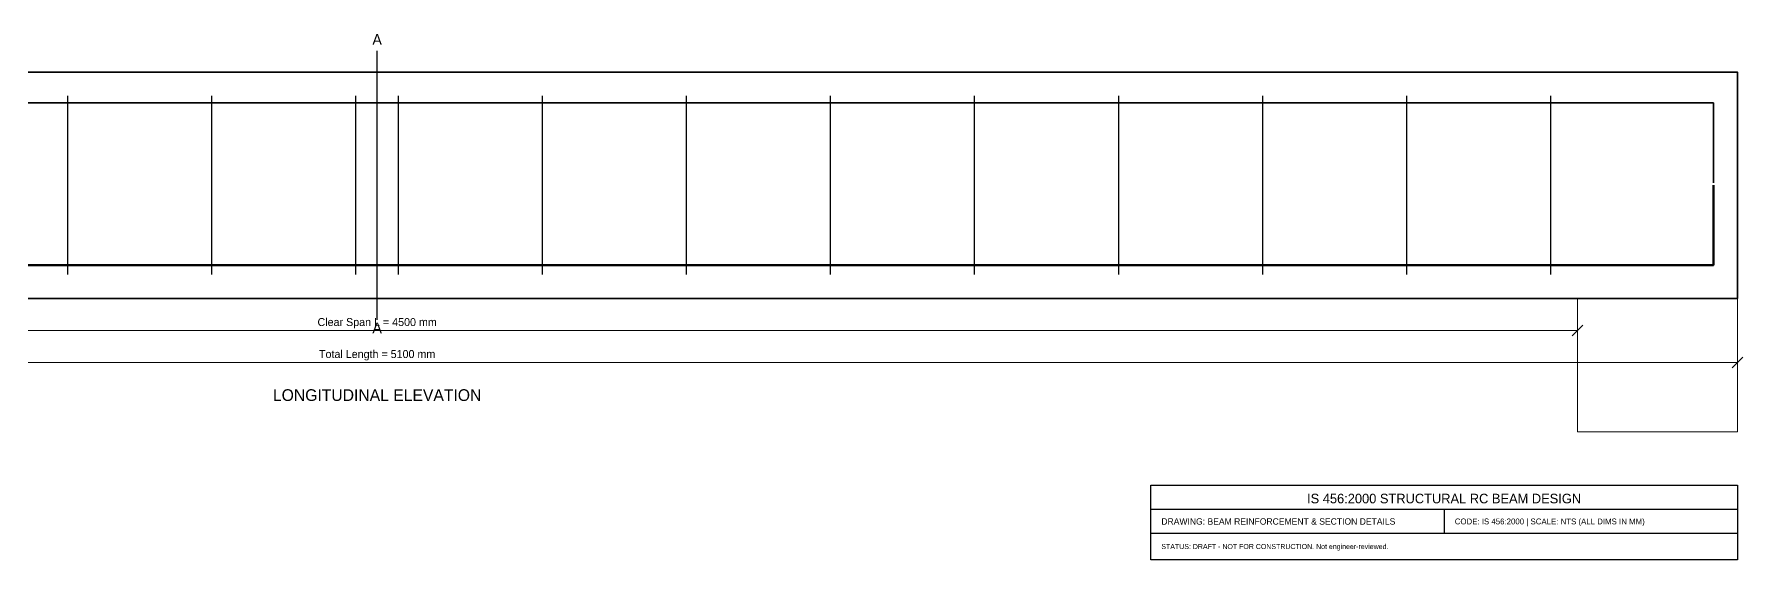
# Model space of a CAD drawing. Header units: millimetres. Extents: x -451 to 5840, y -645 to 496.
# Drawn here: x 2637 to 5840, y -490 to 496 of the extents above; entities that cross this region are included whole.
import ezdxf
from ezdxf.enums import TextEntityAlignment as Align

# ---------------------------------------------------------------- set-up
doc = ezdxf.new("R2010")
doc.units = ezdxf.units.MM
for name, color, linetype, lineweight in [('ANNOTATIONS', 6, 'Continuous', 25), ('DIMENSIONS', 2, 'Continuous', 18), ('HATCH', 8, 'Continuous', 13), ('OUTLINE', 7, 'Continuous', 35), ('REBAR_MAIN', 1, 'Continuous', 50), ('REBAR_TOP', 3, 'Continuous', 35), ('STIRRUPS', 4, 'Continuous', 25), ('TITLE_BLOCK', 5, 'Continuous', 25)]:
    doc.layers.add(name, color=color, linetype=linetype, lineweight=lineweight)

msp = doc.modelspace()

# ---------------------------------------------------------------- linework, layer by layer
at = {"layer": 'ANNOTATIONS'}
msp.add_line((3280, -40), (3280, 465), dxfattribs=at)
at = {"layer": 'DIMENSIONS'}
for p, q in [((5530, 0), (5530, -70)), ((5830, 0), (5830, -130)), ((1030, -60), (5530, -60)), ((5520, -70), (5540, -50)), ((730, -120), (5830, -120)), ((5820, -130), (5840, -110))]:
    msp.add_line(p, q, dxfattribs=at)
at = {"layer": 'HATCH'}
msp.add_lwpolyline([(5530, -250), (5830, -250), (5830, 0), (5530, 0), (5530, -250)], close=True, dxfattribs=at)
at = {"layer": 'OUTLINE'}
msp.add_lwpolyline([(730, 0), (5830, 0), (5830, 425), (730, 425), (730, 0)], close=True, dxfattribs=at)
at = {"layer": 'REBAR_MAIN'}
msp.add_lwpolyline([(775, 213), (775, 63), (5785, 63), (5785, 213)], dxfattribs=at)
at = {"layer": 'REBAR_TOP'}
msp.add_lwpolyline([(775, 217), (775, 367), (5785, 367), (5785, 217)], dxfattribs=at)
at = {"layer": 'STIRRUPS'}
for p, q in [((2700, 45), (2700, 380)), ((2970, 45), (2970, 380)), ((3240, 45), (3240, 380)), ((3320, 45), (3320, 380)), ((3590, 45), (3590, 380)), ((3860, 45), (3860, 380)), ((4130, 45), (4130, 380)), ((4400, 45), (4400, 380)), ((4670, 45), (4670, 380)), ((4940, 45), (4940, 380)), ((5210, 45), (5210, 380)), ((5480, 45), (5480, 380))]:
    msp.add_line(p, q, dxfattribs=at)
at = {"layer": 'TITLE_BLOCK'}
for p, q in [((4730, -395), (5830, -395)), ((5280, -395), (5280, -440)), ((4730, -440), (5830, -440))]:
    msp.add_line(p, q, dxfattribs=at)
msp.add_lwpolyline([(4730, -350), (5830, -350), (5830, -490), (4730, -490), (4730, -350)], close=True, dxfattribs=at)

# ---------------------------------------------------------------- texts
at = {"layer": 'ANNOTATIONS'}
msp.add_text('A', height=20, dxfattribs=at).set_placement((3280, 470), align=Align.BOTTOM_CENTER)
for s, height, p in [('A', 20, (3280, -45)), ('LONGITUDINAL ELEVATION', 22, (3280, -170))]:
    msp.add_text(s, height=height, dxfattribs=at).set_placement(p, align=Align.TOP_CENTER)
at = {"layer": 'DIMENSIONS'}
for s, p in [('Clear Span L = 4500 mm', (3280, -56)), ('Total Length = 5100 mm', (3280, -116))]:
    msp.add_text(s, height=15, dxfattribs=at).set_placement(p, align=Align.BOTTOM_CENTER)
at = {"layer": 'TITLE_BLOCK'}
msp.add_text('IS 456:2000 STRUCTURAL RC BEAM DESIGN', height=18, dxfattribs=at).set_placement((5280, -375), align=Align.MIDDLE_CENTER)
for s, height, p in [('DRAWING: BEAM REINFORCEMENT & SECTION DETAILS', 12, (4750, -418)), ('CODE: IS 456:2000 | SCALE: NTS (ALL DIMS IN MM)', 11, (5300, -418)), ('STATUS: DRAFT - NOT FOR CONSTRUCTION. Not engineer-reviewed.', 9.5, (4750, -465))]:
    msp.add_text(s, height=height, dxfattribs=at).set_placement(p, align=Align.MIDDLE_LEFT)

doc.saveas('drawing.dxf')
